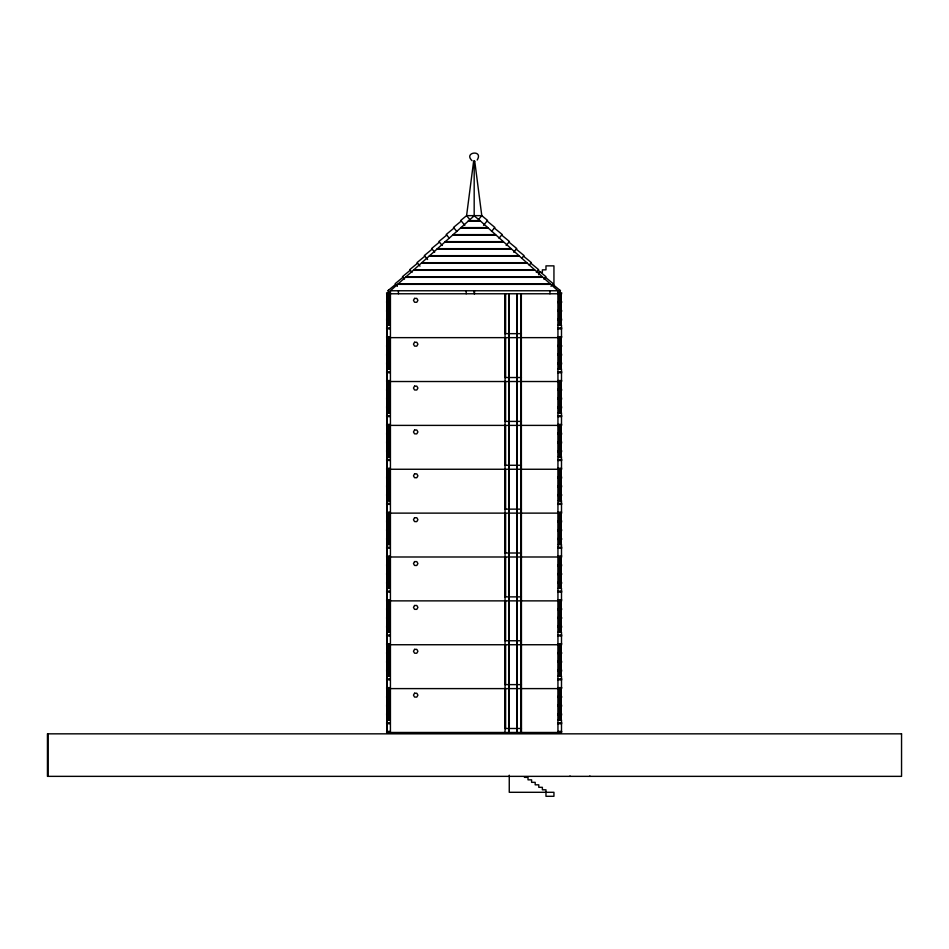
<?xml version="1.0" encoding="UTF-8"?>
<svg xmlns="http://www.w3.org/2000/svg" width="949" height="949" viewBox="0 0 949 949"><rect width="100%" height="100%" fill="white"/><g stroke="black" fill="none" stroke-linecap="round" stroke-linejoin="round"><path stroke-width="1.42" d="M473.61 161.377L466.588 215.648L460.799 220.405L464.844 225.34M477.205 160.001C483.67 149.384 463.053 152.101 472.044 160.678M478.403 219.753L481.784 215.648L474.761 161.377M483.527 225.34L487.572 220.405L481.784 215.648L466.588 215.648L469.957 219.753M491.535 231.485L494.868 227.44L487.074 221.022M499.044 238.246L502.151 234.462L494.358 228.057M506.149 245.494L509.447 241.497L501.653 235.079M513.694 252.22L516.731 248.519L508.937 242.114M521.689 258.389L524.026 255.554L516.232 249.136M529.186 265.174L531.31 262.576L523.516 256.171M536.327 272.387L538.605 269.611L530.811 263.193M543.86 279.101L545.889 276.645L538.095 270.228M550.989 286.337L553.184 283.668L545.39 277.25M557.941 293.775L560.468 290.702L552.674 284.285M461.297 221.022L453.503 227.44L456.837 231.485M454.013 228.057L446.22 234.462L449.328 238.246M446.718 235.079L438.924 241.497L442.222 245.494M439.434 242.114L431.641 248.519L434.678 252.22M432.139 249.136L424.345 255.554L427.596 259.492M424.855 256.171L417.062 262.576L419.992 266.159M390.43 732.474L390.43 290.762L474.18 215.826L474.18 161.176M417.56 263.193L409.766 269.611L412.044 272.387M410.276 270.228L402.483 276.645L404.511 279.101M402.981 277.25L395.187 283.668L397.382 286.337M395.697 284.285L387.904 290.702L390.43 293.775M473.646 161.176L474.725 161.176M468.391 220.595L479.98 220.595L557.941 290.762L557.941 732.474M468.391 221.2L479.98 221.2M460.597 227.606L487.774 227.606M460.597 228.211L487.774 228.211M452.803 234.628L495.568 234.628M452.803 235.233L495.568 235.233M445.01 241.639L503.361 241.639M445.01 242.244L503.361 242.244M437.216 248.662L511.155 248.662M437.216 249.267L511.155 249.267M429.411 255.672L518.961 255.672M429.411 256.277L518.961 256.277M421.617 262.695L526.754 262.695M421.617 263.3L526.754 263.3M413.823 269.706L534.548 269.706M413.823 270.311L534.548 270.311M406.03 276.728L542.342 276.728M406.03 277.333L542.342 277.333M398.224 283.739L550.135 283.739M398.224 284.344L550.135 284.344M390.43 290.762L557.941 290.762M386.563 292.826L390.371 292.826M558.166 292.826L561.713 292.826M386.563 293.775L561.713 293.775M386.563 301.592L390.3 301.592M557.905 301.592L561.713 301.592M386.563 302.553L390.3 302.553M557.905 302.553L561.713 302.553M386.563 310.37L390.3 310.37M557.905 310.37L561.713 310.37M386.563 311.331L390.3 311.331M557.905 311.331L561.713 311.331M386.563 319.137L390.3 319.137M557.905 319.137L561.713 319.137M386.563 320.098L390.3 320.098M557.905 320.098L561.713 320.098M390.086 325.127L386.789 325.127L386.789 336.693L390.086 336.776M558.19 325.127L561.488 325.127L561.488 336.693L558.19 336.776M386.563 327.915L390.3 327.915M557.905 327.915L561.713 327.915M386.563 328.876L390.3 328.876M557.905 328.876L561.713 328.876M505.093 333.657L521.428 333.657M386.563 336.693L390.3 336.693M557.905 336.693L561.713 336.693M386.563 337.642L504.785 337.642M561.713 337.642L505.046 337.642L505.188 377.524M386.563 345.46L390.3 345.46M557.905 345.46L561.713 345.46M386.563 346.421L390.3 346.421M557.905 346.421L561.713 346.421M386.563 354.238L390.3 354.238M557.905 354.238L561.713 354.238M386.563 355.199L390.3 355.199M557.905 355.199L561.713 355.199M386.563 363.016L390.3 363.016M557.905 363.016L561.713 363.016M386.563 363.965L390.3 363.965M557.905 363.965L561.713 363.965M390.086 368.995L386.789 368.995L386.789 380.561M558.19 368.995L561.488 368.995L561.488 380.561M386.563 371.783L390.3 371.783M557.905 371.783L561.713 371.783M386.563 372.743L390.3 372.743M557.905 372.743L561.713 372.743M505.093 377.524L521.428 377.524M386.563 380.561L390.3 380.561M557.905 380.561L561.713 380.561M386.563 381.522L504.785 381.522M561.713 381.522L505.046 381.522L505.188 421.403M386.563 389.339L390.3 389.339M557.905 389.339L561.713 389.339M386.563 390.288L390.3 390.288M557.905 390.288L561.713 390.288M386.563 398.106L390.3 398.106M557.905 398.106L561.713 398.106M386.563 399.066L390.3 399.066M557.905 399.066L561.713 399.066M386.563 406.884L390.3 406.884M557.905 406.884L561.713 406.884M386.563 407.845L390.3 407.845M557.905 407.845L561.713 407.845M390.086 412.862L386.789 412.862L386.789 424.428M558.19 412.862L561.488 412.862L561.488 424.428M386.563 415.662L390.3 415.662M557.905 415.662L561.713 415.662M386.563 416.611L390.3 416.611M557.905 416.611L561.713 416.611M505.093 421.403L521.428 421.403M386.563 424.428L390.3 424.428M557.905 424.428L561.713 424.428M386.563 425.389L504.785 425.389M561.713 425.389L505.046 425.389L505.093 465.271L521.428 465.271M386.563 433.207L390.3 433.207M557.905 433.207L561.713 433.207M386.563 434.168L390.3 434.168M557.905 434.168L561.713 434.168M386.563 441.973L390.3 441.973M557.905 441.973L561.713 441.973M386.563 442.934L390.3 442.934M557.905 442.934L561.713 442.934M386.563 450.751L390.3 450.751M557.905 450.751L561.713 450.751M386.563 451.712L390.3 451.712M557.905 451.712L561.713 451.712M390.086 456.73L386.789 456.73L386.789 468.296M558.19 456.73L561.488 456.73L561.488 468.296M386.563 459.53L390.3 459.53M557.905 459.53L561.713 459.53M386.563 460.479L390.3 460.479M557.905 460.479L561.713 460.479M386.563 468.296L390.3 468.296M557.905 468.296L561.713 468.296M386.563 469.257L504.785 469.257M505.046 469.257L561.713 469.257M386.563 477.074L390.3 477.074M557.905 477.074L561.713 477.074M386.563 478.035L390.3 478.035M557.905 478.035L561.713 478.035M386.563 485.852L390.3 485.852M557.905 485.852L561.713 485.852M386.563 486.801L390.3 486.801M557.905 486.801L561.713 486.801M386.563 494.619L390.3 494.619M557.905 494.619L561.713 494.619M386.563 495.58L390.3 495.58M557.905 495.58L561.713 495.58M390.086 500.609L386.789 500.609L386.789 512.175M558.19 500.609L561.488 500.609L561.488 512.175M386.563 503.397L390.3 503.397M557.905 503.397L561.713 503.397M386.563 504.358L390.3 504.358M557.905 504.358L561.713 504.358M521.428 509.139L505.093 509.139L505.188 469.257M386.563 512.175L390.3 512.175M557.905 512.175L561.713 512.175M386.563 513.124L504.785 513.124M505.046 513.124L561.713 513.124M386.563 520.942L390.3 520.942M557.905 520.942L561.713 520.942M386.563 521.903L390.3 521.903M557.905 521.903L561.713 521.903M386.563 529.72L390.3 529.72M557.905 529.72L561.713 529.72M386.563 530.681L390.3 530.681M557.905 530.681L561.713 530.681M386.563 538.498L390.3 538.498M557.905 538.498L561.713 538.498M386.563 539.447L390.3 539.447M557.905 539.447L561.713 539.447M390.086 544.477L386.789 544.477L386.789 556.043M558.19 544.477L561.488 544.477L561.488 556.043M386.563 547.265L390.3 547.265M557.905 547.265L561.713 547.265M386.563 548.225L390.3 548.225M557.905 548.225L561.713 548.225M505.093 553.006L521.428 553.006M386.563 556.043L390.3 556.043M557.905 556.043L561.713 556.043M386.563 556.992L504.785 556.992M505.046 556.992L561.713 556.992M386.563 564.809L390.3 564.809M557.905 564.809L561.713 564.809M386.563 565.77L390.3 565.77M557.905 565.77L561.713 565.77M386.563 573.587L390.3 573.587M557.905 573.587L561.713 573.587M386.563 574.548L390.3 574.548M557.905 574.548L561.713 574.548M386.563 582.366L390.3 582.366M557.905 582.366L561.713 582.366M386.563 583.315L390.3 583.315M557.905 583.315L561.713 583.315M390.086 588.344L386.789 588.344L386.789 599.91L390.086 599.993M558.19 588.344L561.488 588.344L561.488 599.91L558.19 599.993M386.563 591.132L390.3 591.132M557.905 591.132L561.713 591.132M386.563 592.093L390.3 592.093M557.905 592.093L561.713 592.093M505.093 596.874L521.428 596.874M386.563 599.91L390.3 599.91M557.905 599.91L561.713 599.91M386.563 600.871L504.785 600.871M505.046 600.871L561.713 600.871M386.563 608.689L390.3 608.689M557.905 608.689L561.713 608.689M386.563 609.638L390.3 609.638M557.905 609.638L561.713 609.638M386.563 617.455L390.3 617.455M557.905 617.455L561.713 617.455M386.563 618.416L390.3 618.416M557.905 618.416L561.713 618.416M386.563 626.233L390.3 626.233M557.905 626.233L561.713 626.233M386.563 627.194L390.3 627.194M557.905 627.194L561.713 627.194M390.086 632.212L386.789 632.212L386.789 643.778L390.086 643.861M558.19 632.212L561.488 632.212L561.488 643.778L558.19 643.861M386.563 635.011L390.3 635.011M557.905 635.011L561.713 635.011M386.563 635.96L390.3 635.96M557.905 635.96L561.713 635.96M521.428 640.753L505.093 640.753L505.188 600.871M386.563 643.778L390.3 643.778M557.905 643.778L561.713 643.778M386.563 644.739L504.785 644.739M561.713 644.739L505.046 644.739L505.093 684.62L521.428 684.62M386.563 652.556L390.3 652.556M557.905 652.556L561.713 652.556M386.563 653.517L390.3 653.517M557.905 653.517L561.713 653.517M386.563 661.323L390.3 661.323M557.905 661.323L561.713 661.323M386.563 662.283L390.3 662.283M557.905 662.283L561.713 662.283M386.563 670.101L390.3 670.101M557.905 670.101L561.713 670.101M386.563 671.062L390.3 671.062M557.905 671.062L561.713 671.062M390.086 676.079L386.789 676.079L386.789 687.645M558.19 676.079L561.488 676.079L561.488 687.645M386.563 678.879L390.3 678.879M557.905 678.879L561.713 678.879M386.563 679.828L390.3 679.828M557.905 679.828L561.713 679.828M386.563 687.645L390.3 687.645M557.905 687.645L561.713 687.645M386.789 687.728L390.086 687.728M558.19 687.728L561.488 687.728M386.563 688.606L504.785 688.606M561.713 688.606L505.046 688.606L505.188 728.488M386.563 696.424L390.3 696.424M557.905 696.424L561.713 696.424M386.563 697.385L390.3 697.385M557.905 697.385L561.713 697.385M386.563 705.202L390.3 705.202M557.905 705.202L561.713 705.202M386.563 706.151L390.3 706.151M557.905 706.151L561.713 706.151M386.563 713.968L390.3 713.968M557.905 713.968L561.713 713.968M386.563 714.929L390.3 714.929M557.905 714.929L561.713 714.929M390.086 719.959L386.789 719.959L386.789 731.525M558.19 719.959L561.488 719.959L561.488 731.525M386.563 722.747L390.3 722.747M557.905 722.747L561.713 722.747M386.563 723.707L390.3 723.707M557.905 723.707L561.713 723.707M505.093 728.488L521.428 728.488M386.563 731.525L390.3 731.525M557.905 731.525L561.713 731.525M386.789 731.596L390.086 731.596M558.19 731.596L561.488 731.596M386.563 732.474L504.785 732.474M561.713 732.474L505.046 732.474L505.046 293.775L505.188 333.657M524.417 777.35L528.012 777.35L528.012 779.841L531.606 779.841L531.606 782.332L535.189 782.332L535.189 784.823L538.783 784.823L538.783 787.314L542.377 787.314L542.377 789.805L545.972 789.805L545.972 796.294L553.943 796.294L553.943 792.296L509.257 792.296L509.257 775.203M474.18 215.826L479.98 220.595M561.096 293.775L561.096 325.127M561.096 337.642L561.096 368.995M561.096 381.522L561.096 412.862M561.096 425.389L561.096 456.73M561.096 469.257L561.096 500.609M561.096 513.124L561.096 544.477M561.096 556.992L561.096 588.344M561.096 600.871L561.096 632.212M561.096 644.739L561.096 676.079M561.096 688.606L561.096 719.959M560.966 293.775L560.966 325.127M560.966 337.642L560.966 368.995M560.966 381.522L560.966 412.862M560.966 425.389L560.966 456.73M560.966 469.257L560.966 500.609M560.966 513.124L560.966 544.477M560.966 556.992L560.966 588.344M560.966 600.871L560.966 632.212M560.966 644.739L560.966 676.079M560.966 688.606L560.966 719.959M560.752 293.775L560.752 325.127M560.752 337.642L560.752 368.995M560.752 381.522L560.752 412.862M560.752 425.389L560.752 456.73M560.752 469.257L560.752 500.609M560.752 513.124L560.752 544.477M560.752 556.992L560.752 588.344M560.752 600.871L560.752 632.212M560.752 644.739L560.752 676.079M560.752 688.606L560.752 719.959M560.479 293.775L560.479 325.127M560.479 337.642L560.479 368.995M560.479 381.522L560.479 412.862M560.479 425.389L560.479 456.73M560.479 469.257L560.479 500.609M560.479 513.124L560.479 544.477M560.479 556.992L560.479 588.344M560.479 600.871L560.479 632.212M560.479 644.739L560.479 676.079M560.479 688.606L560.479 719.959M560.159 293.775L560.159 325.127M560.159 337.642L560.159 368.995M560.159 381.522L560.159 412.862M560.159 425.389L560.159 456.73M560.159 469.257L560.159 500.609M560.159 513.124L560.159 544.477M560.159 556.992L560.159 588.344M560.159 600.871L560.159 632.212M560.159 644.739L560.159 676.079M560.159 688.606L560.159 719.959M559.815 290.192L559.815 325.127M559.815 337.642L559.815 368.995M559.815 381.522L559.815 412.862M559.815 425.389L559.815 456.73M559.815 469.257L559.815 500.609M559.815 513.124L559.815 544.477M559.815 556.992L559.815 588.344M559.815 600.871L559.815 632.212M559.815 644.739L559.815 676.079M559.815 688.606L559.815 719.959M559.471 293.775L559.471 325.127M559.471 337.642L559.471 368.995M559.471 381.522L559.471 412.862M559.471 425.389L559.471 456.73M559.471 469.257L559.471 500.609M559.471 513.124L559.471 544.477M559.471 556.992L559.471 588.344M559.471 600.871L559.471 632.212M559.471 644.739L559.471 676.079M559.471 688.606L559.471 719.959M559.151 293.775L559.151 325.127M559.151 337.642L559.151 368.995M559.151 381.522L559.151 412.862M559.151 425.389L559.151 456.73M559.151 469.257L559.151 500.609M559.151 513.124L559.151 544.477M559.151 556.992L559.151 588.344M559.151 600.871L559.151 632.212M559.151 644.739L559.151 676.079M559.151 688.606L559.151 719.959M558.878 293.775L558.878 325.127M558.878 337.642L558.878 368.995M558.878 381.522L558.878 412.862M558.878 425.389L558.878 456.73M558.878 469.257L558.878 500.609M558.878 513.124L558.878 544.477M558.878 556.992L558.878 588.344M558.878 600.871L558.878 632.212M558.878 644.739L558.878 676.079M558.878 688.606L558.878 719.959M558.664 293.775L558.664 325.127M558.664 337.642L558.664 368.995M558.664 381.522L558.664 412.862M558.664 425.389L558.664 456.73M558.664 469.257L558.664 500.609M558.664 513.124L558.664 544.477M558.664 556.992L558.664 588.344M558.664 600.871L558.664 632.212M558.664 644.739L558.664 676.079M558.664 688.606L558.664 719.959M553.943 285.566L553.943 265.862L545.972 265.862L545.972 269.848L542.377 269.848L542.377 272.339L538.783 272.339L538.783 274.83M549.957 290.762L549.957 293.775M521.333 293.775L521.464 732.474M520.693 333.657L520.693 337.642M520.693 377.524L520.693 381.522M520.693 421.403L520.693 425.389M520.693 465.271L520.693 469.257M520.693 509.139L520.693 513.124M520.693 553.006L520.693 556.992M520.693 596.874L520.693 600.871M520.693 640.753L520.693 644.739M520.693 684.62L520.693 688.606M520.693 728.488L520.693 732.474M517.252 293.775L517.241 732.474M517.098 293.775L517.051 732.474M509.293 293.775L509.269 732.474M509.127 293.775L509.032 732.474M508.984 293.775L508.984 333.657M508.984 337.642L508.984 377.524M508.984 381.522L508.984 421.403M508.984 425.389L508.984 465.271M508.984 469.257L508.984 509.139M508.984 513.124L508.984 553.006M508.984 556.992L508.984 596.874M508.984 600.871L508.984 640.753M508.984 644.739L508.984 684.62M508.984 688.606L508.984 728.488M505.497 293.775L505.497 333.657M505.497 337.642L505.497 377.524M505.497 381.522L505.497 421.403M505.497 425.389L505.497 465.271M505.497 469.257L505.497 509.139M505.497 513.124L505.497 553.006M505.497 556.992L505.497 596.874M505.497 600.871L505.497 640.753M505.497 644.739L505.497 684.62M505.497 688.606L505.497 728.488M505.414 293.775L505.402 333.657M505.402 337.642L505.414 377.524M505.414 381.522L505.402 421.403M505.402 425.389L505.414 465.271M505.414 469.257L505.402 509.139M505.402 513.124L505.414 553.006M505.402 556.992L505.414 596.874M505.414 600.871L505.402 640.753M505.402 644.739L505.414 684.62M505.414 688.606L505.402 728.488M505.188 513.124L505.188 553.006M505.188 556.992L505.188 596.874M474.5 290.762L474.5 293.775M474.18 290.762L474.18 293.775M466.208 290.762L466.208 293.775M398.414 290.762L398.414 293.775M389.612 293.775L389.612 325.127M389.612 337.642L389.612 368.995M389.612 381.522L389.612 412.862M389.612 425.389L389.612 456.73M389.612 469.257L389.612 500.609M389.612 513.124L389.612 544.477M389.612 556.992L389.612 588.344M389.612 600.871L389.612 632.212M389.612 644.739L389.612 676.079M389.612 688.606L389.612 719.959M389.398 293.775L389.398 325.127M389.398 337.642L389.398 368.995M389.398 381.522L389.398 412.862M389.398 425.389L389.398 456.73M389.398 469.257L389.398 500.609M389.398 513.124L389.398 544.477M389.398 556.992L389.398 588.344M389.398 600.871L389.398 632.212M389.398 644.739L389.398 676.079M389.398 688.606L389.398 719.959M389.126 293.775L389.126 325.127M389.126 337.642L389.126 368.995M389.126 381.522L389.126 412.862M389.126 425.389L389.126 456.73M389.126 469.257L389.126 500.609M389.126 513.124L389.126 544.477M389.126 556.992L389.126 588.344M389.126 600.871L389.126 632.212M389.126 644.739L389.126 676.079M389.126 688.606L389.126 719.959M388.805 293.775L388.805 325.127M388.805 337.642L388.805 368.995M388.805 381.522L388.805 412.862M388.805 425.389L388.805 456.73M388.805 469.257L388.805 500.609M388.805 513.124L388.805 544.477M388.805 556.992L388.805 588.344M388.805 600.871L388.805 632.212M388.805 644.739L388.805 676.079M388.805 688.606L388.805 719.959M388.461 290.192L388.461 325.127M388.461 337.642L388.461 368.995M388.461 381.522L388.461 412.862M388.461 425.389L388.461 456.73M388.461 469.257L388.461 500.609M388.461 513.124L388.461 544.477M388.461 556.992L388.461 588.344M388.461 600.871L388.461 632.212M388.461 644.739L388.461 676.079M388.461 688.606L388.461 719.959M388.117 293.775L388.117 325.127M388.117 337.642L388.117 368.995M388.117 381.522L388.117 412.862M388.117 425.389L388.117 456.73M388.117 469.257L388.117 500.609M388.117 513.124L388.117 544.477M388.117 556.992L388.117 588.344M388.117 600.871L388.117 632.212M388.117 644.739L388.117 676.079M388.117 688.606L388.117 719.959M387.797 293.775L387.797 325.127M387.797 337.642L387.797 368.995M387.797 381.522L387.797 412.862M387.797 425.389L387.797 456.73M387.797 469.257L387.797 500.609M387.797 513.124L387.797 544.477M387.797 556.992L387.797 588.344M387.797 600.871L387.797 632.212M387.797 644.739L387.797 676.079M387.797 688.606L387.797 719.959M387.524 293.775L387.524 325.127M387.524 337.642L387.524 368.995M387.524 381.522L387.524 412.862M387.524 425.389L387.524 456.73M387.524 469.257L387.524 500.609M387.524 513.124L387.524 544.477M387.524 556.992L387.524 588.344M387.524 600.871L387.524 632.212M387.524 644.739L387.524 676.079M387.524 688.606L387.524 719.959M387.311 293.775L387.311 325.127M387.311 337.642L387.311 368.995M387.311 381.522L387.311 412.862M387.311 425.389L387.311 456.73M387.311 469.257L387.311 500.609M387.311 513.124L387.311 544.477M387.311 556.992L387.311 588.344M387.311 600.871L387.311 632.212M387.311 644.739L387.311 676.079M387.311 688.606L387.311 719.959M387.18 293.775L387.133 336.776M387.133 337.642L387.18 380.644M387.18 381.522L387.18 424.511M387.18 425.389L387.18 468.379M387.18 469.257L387.18 512.246M387.133 513.124L387.18 556.126M387.18 556.992L387.18 599.993M387.133 600.871L387.133 643.861M387.18 644.739L387.18 687.728M387.133 688.606L387.18 731.596M48.079 733.838L48.079 776.353M570.041 775.974A4.911 4.911 0 0 1 569.91 776.353M590.053 776.353A3.974 3.974 0 0 1 589.863 775.985M414.571 298.389L413.456 300.323L414.571 302.257L416.813 302.257L417.928 300.323L416.813 298.389L414.571 298.389M414.571 342.257L413.456 344.19L414.571 346.124L416.813 346.124L417.928 344.19L416.813 342.257L414.571 342.257M414.571 386.124L413.456 388.058L414.571 389.992L416.813 389.992L417.928 388.058L416.813 386.124L414.571 386.124M414.571 430.004L413.456 431.937L414.571 433.871L416.813 433.871L417.928 431.937L416.813 430.004L414.571 430.004M414.571 473.871L413.456 475.805L414.571 477.738L416.813 477.738L417.928 475.805L416.813 473.871L414.571 473.871M414.571 517.739L413.456 519.672L414.571 521.606L416.813 521.606L417.928 519.672L416.813 517.739L414.571 517.739M414.571 561.606L413.456 563.54L414.571 565.474L416.813 565.474L417.928 563.54L416.813 561.606L414.571 561.606M414.571 605.474L413.456 607.407L414.571 609.341L416.813 609.341L417.928 607.407L416.813 605.474L414.571 605.474M414.571 649.353L413.456 651.287L414.571 653.22L416.813 653.22L417.928 651.287L416.813 649.353L414.571 649.353M414.571 693.221L413.456 695.154L414.571 697.088L416.813 697.088L417.928 695.154L416.813 693.221L414.571 693.221M901.55 733.838L47.45 733.838L47.45 776.353L901.55 776.353L901.55 733.838M521.108 333.657L521.108 293.775L521.013 333.657M521.108 377.524L521.108 337.642L521.013 377.524M521.108 421.403L521.108 381.522L521.013 421.403M521.108 465.271L521.108 425.389L521.013 465.271M521.108 509.139L521.108 469.257L521.013 509.139M521.108 553.006L521.108 513.124L521.013 553.006M521.108 596.874L521.108 556.992L521.013 596.874M521.108 640.753L521.108 600.871L521.013 640.753M521.108 684.62L521.108 644.739L521.013 684.62M521.108 728.488L521.108 688.606L521.013 728.488"/></g></svg>
